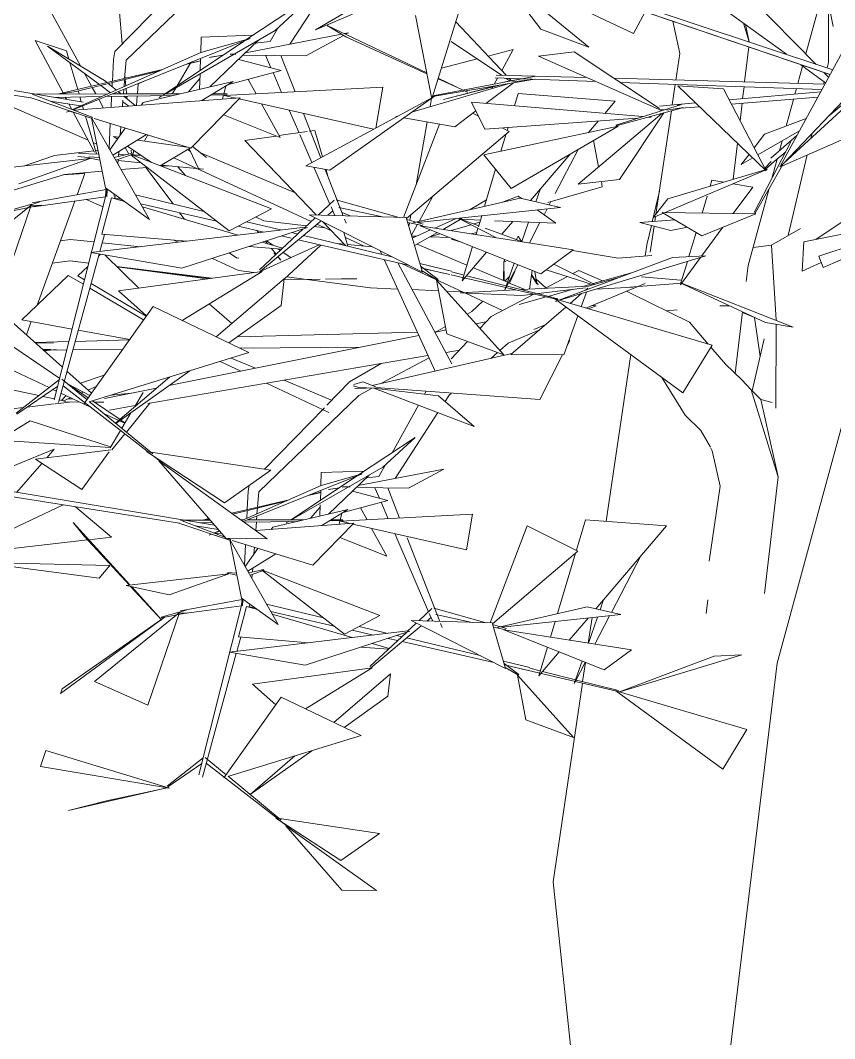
# Model space of a CAD drawing. Header units: millimetres. Extents: x 78096 to 288885, y -20632 to 149556.
# Drawn here: x 250266 to 250779, y 91617 to 92259 of the extents above; entities that cross this region are included whole.
import ezdxf

# ---------------------------------------------------------------- set-up
doc = ezdxf.new("R2010")
doc.units = ezdxf.units.MM
doc.layers.add('G-IMPT', color=8, linetype='Continuous', lineweight=9)
doc.layers.add('L-PLNT', color=71, linetype='Continuous', lineweight=9)

# ---------------------------------------------------------------- blocks, each defined once
blk = doc.blocks.new('ZZ-V - Tree Broadleaf 1 - 3dtree rotund SIMPLU-4826034-TOMH A-A')
at = {"layer": 'G-IMPT'}
for p, q in [((25079.98, 92224.74), (24860.69, 92299.33)), ((24860.72, 92299.27), (25079.98, 92224.73)), ((24867.77, 92298.92), (25081.67, 92227.84)), ((24755.51, 92252.92), (24816.47, 92288.75)), ((24883.16, 92291.69), (25079.96, 92224.7)), ((25027.5, 92275.58), (25070.93, 92231.41)), ((24848.21, 92271.93), (24828.85, 92209.43)), ((25078.88, 92198.36), (25165.77, 92270.92)), ((24755.51, 92252.92), (24778.8, 92262.76)), ((25010.51, 92267.95), (25052.44, 92237.56)), ((25049.01, 92167.67), (25101.65, 92264.66)), ((25141.61, 92264.16), (25050.22, 92168.31)), ((24828.85, 92209.43), (24818.57, 92261.94)), ((24843.92, 92258.07), (24875.75, 92224.28)), ((24762.73, 92255.71), (24774.52, 92248.52)), ((24762.73, 92255.71), (24825.62, 92225.91)), ((24774.52, 92248.52), (24825.74, 92225.32)), ((24841, 92245.61), (24872.76, 92224.36)), ((24896.17, 92236.39), (24918.68, 92239.04)), ((24918.68, 92239.04), (24972.39, 92203.41)), ((24896.17, 92236.39), (24973.67, 92201.99)), ((25061.51, 92230.98), (25077.2, 92219.61)), ((24869.32, 92224.46), (24926.64, 92222.87)), ((25076.31, 92225.94), (25079.1, 92223.11)), ((24816.76, 92201.34), (24876.96, 92218.99)), ((24829.3, 92210.89), (24893.84, 92221.85)), ((24829.45, 92211.37), (24893.34, 92223.57)), ((24832.78, 92222.13), (24851.61, 92213.6)), ((24832.89, 92222.47), (24848.6, 92215.02)), ((24836.1, 92209.03), (24870.04, 92217.81)), ((24862.92, 92206.58), (24880.33, 92219.62)), ((24867.5, 92217.02), (24870.85, 92217.95)), ((24932.32, 92220.35), (24868.71, 92222.6)), ((24874.17, 92219.97), (24885.15, 92222.02)), ((24875.77, 92222.35), (24878.26, 92220.69)), ((24877.63, 92222.29), (24879, 92220.83)), ((24879.67, 92220.15), (24894.49, 92221.84)), ((24890.98, 92223.11), (24893.52, 92223.58)), ((24943.78, 92222.39), (25076.7, 92218.69)), ((25074.86, 92215.29), (24947.69, 92219.8)), ((24984.03, 92217.64), (25012.8, 92215.67)), ((24984.03, 92217.64), (25039.65, 92164.04)), ((24764.37, 92164.38), (24830.58, 92211.09)), ((24830.58, 92211.09), (24829.12, 92210.3)), ((24867.5, 92217.02), (24836.1, 92209.03)), ((24849.93, 92214.39), (24851.61, 92213.6)), ((25012.8, 92215.67), (25039.65, 92164.04)), ((25074.13, 92213.95), (25016.37, 92208.8)), ((24828.72, 92210.09), (24749.3, 92167.25)), ((24853.85, 92207.35), (24862.16, 92190.3)), ((24853.85, 92207.35), (24961.92, 92198.25)), ((24944.82, 92192.82), (24986.22, 92205.97)), ((24995.17, 92206.9), (24972.35, 92204.87)), ((24983.64, 92205.17), (24986.37, 92206)), ((25072.24, 92210.47), (25017.78, 92206.09)), ((25091.79, 92206.48), (25048.31, 92166.55)), ((24806.18, 92198.24), (24807.45, 92198.61)), ((24843.28, 92191.88), (24856.55, 92201.81)), ((24921.14, 92155.72), (24973.82, 92200.26)), ((24945.07, 92192.32), (24986.09, 92203.65)), ((24975.16, 92200.63), (24947.2, 92158.47)), ((24975.99, 92202.73), (24972.41, 92202.44)), ((24977.05, 92202.34), (24987.48, 92203.96)), ((24997.7, 92204.47), (24985.77, 92203.51)), ((24843.28, 92191.88), (24811.15, 92197.39)), ((24861.7, 92174.04), (24946.4, 92192.31)), ((24862.16, 92190.3), (24958.56, 92197.19)), ((24878.87, 92152.81), (24946.4, 92192.31)), ((24964.13, 92197.58), (24967.24, 92197.81)), ((24965.47, 92197.95), (24967.24, 92197.81)), ((25038.71, 92187.07), (25064.94, 92197.01)), ((25038.71, 92187.07), (25032.11, 92178.54)), ((25034.45, 92174.05), (25060.68, 92189.16)), ((25042.69, 92172.03), (25059.11, 92186.28)), ((25099.84, 92189.14), (25049.98, 92167.28)), ((25032.2, 92137.75), (25055.34, 92182.25)), ((24861.7, 92174.04), (24878.87, 92152.81)), ((25028.91, 92174.39), (25023.98, 92168.02)), ((25044.77, 92169.88), (25052.09, 92175.99)), ((24764.37, 92164.38), (24749.3, 92167.25)), ((25023.98, 92168.02), (25031.2, 92172.18)), ((25032.68, 92137.28), (25050.09, 92167.69)), ((25038.79, 92165.7), (25042.83, 92169.87)), ((25039.2, 92165.13), (25044.77, 92169.94)), ((24976.02, 92137.75), (25040.56, 92165.13)), ((25039, 92164.67), (24977.68, 92146.41)), ((25040.56, 92165.13), (25039.28, 92164.75)), ((24921.14, 92155.72), (24947.2, 92158.47)), ((25070.98, 92120.72), (25125.12, 92156.82)), ((24968.51, 92134.56), (24977.68, 92146.41)), ((24968.51, 92134.56), (24974.91, 92137.28)), ((24974.05, 92137.78), (24999.22, 92123)), ((24974.05, 92137.78), (25033.09, 92136.9)), ((24999.22, 92123), (25033.09, 92136.9)), ((25072.94, 92110.26), (25150.3, 92135.46)), ((25150.42, 92135.36), (25075.62, 92103.06)), ((24982.16, 92133.02), (24960, 92131.38)), ((24979.5, 92126.39), (24960, 92131.38)), ((24979.5, 92126.39), (24989.99, 92128.42)), ((25135.19, 92133.64), (25063.4, 92119.19)), ((25062.36, 92100.73), (25063.4, 92119.19)), ((25072.94, 92110.26), (25075.62, 92103.06)), ((25062.36, 92100.73), (25074.46, 92106.19))]:
    blk.add_line(p, q, dxfattribs=at)
blk = doc.blocks.new('ZZ-V - Tree Broadleaf 2 - 3dtree rotund SIMPLU-4826084-TOMH A-A')
at = {"layer": 'G-IMPT'}
for p, q in [((24927.9, 92242.09), (24870.39, 92289.14)), ((24897.54, 92253.3), (24870.47, 92289.03)), ((24956.02, 92250.57), (24885.89, 92283.86)), ((25079.05, 92232.37), (25078.95, 92276)), ((25078.1, 92274.99), (25081.92, 92255.08)), ((24589.21, 92262.83), (24607.12, 92230.19)), ((24633.54, 92244.1), (24631.65, 92266.54)), ((24956.02, 92250.57), (24963.33, 92264.39)), ((24927.9, 92242.09), (24897.54, 92253.3)), ((24578.56, 92246.34), (24596.2, 92213.13)), ((24578.56, 92246.34), (24598.37, 92239.77)), ((24622.33, 92221.04), (24586.45, 92242.62)), ((24619.13, 92218.51), (24586.45, 92242.62)), ((24599.88, 92234.54), (24598.37, 92239.77)), ((24864.28, 92236.45), (24880.1, 92240.53)), ((24880.1, 92240.53), (24872.88, 92227.33)), ((24605.44, 92215.29), (24600.55, 92232.22)), ((24676.77, 92232.41), (24668.1, 92217.74)), ((24834.87, 92228.88), (24857.36, 92234.67)), ((25078.26, 92228.98), (25079.05, 92232.37)), ((24609.71, 92225.46), (24614.16, 92217.34)), ((24635.37, 92222.32), (24635.2, 92224.38)), ((24626.16, 92213.33), (24619.92, 92217.93)), ((24622.33, 92221.04), (24624.02, 92219.66)), ((24624.69, 92219.1), (24629.78, 92214.94)), ((24635.77, 92217.59), (24635.42, 92221.74)), ((24643.46, 92218.81), (24643.03, 92212.54)), ((24646.89, 92220.45), (24643.46, 92218.81)), ((24870.26, 92222.55), (24868.19, 92218.77)), ((25075.87, 92218.72), (25076.24, 92220.3)), ((24612.04, 92183.29), (24541.04, 92214.46)), ((24606.24, 92212.51), (24605.68, 92214.44)), ((24614.56, 92216.62), (24616.81, 92212.52)), ((24630.88, 92214.04), (24632.71, 92212.53)), ((24636.2, 92212.54), (24635.9, 92216.05)), ((24636.45, 92209.47), (24636.32, 92211.07)), ((24642.94, 92211.17), (24642.53, 92205.2)), ((24667.22, 92216.26), (24665.04, 92212.56)), ((24867.45, 92217.42), (24866.65, 92215.96)), ((24597.6, 92210.49), (24598.3, 92209.17)), ((24599.88, 92206.2), (24601.69, 92202.78)), ((24607.66, 92207.61), (24606.79, 92210.63)), ((24609.08, 92202.68), (24608.4, 92205.04)), ((24618.66, 92209.14), (24621.68, 92203.63)), ((24637.68, 92204.83), (24633.88, 92207.63)), ((24634.53, 92211.04), (24641.74, 92205.14)), ((24828.57, 92209.67), (24827.66, 92204.54)), ((24602.65, 92200.99), (24616.06, 92175.73)), ((24617.17, 92174.67), (24610.28, 92198.53)), ((24825.94, 92194.85), (24818.91, 92155.3)), ((24630.43, 92183.98), (24627.99, 92185.64)), ((24631.27, 92185.18), (24627.99, 92185.64)), ((24649.73, 92186.65), (24647.49, 92182.86)), ((24710.75, 92183.06), (24730.65, 92185.99)), ((24732.37, 92186.24), (24750.11, 92188.85)), ((24751.48, 92189.05), (24755.02, 92189.57)), ((24755.02, 92189.57), (24759.77, 92172.89)), ((25067.92, 92184.55), (25068.63, 92187.61)), ((24617.45, 92180.92), (24615.06, 92181.97)), ((24651.88, 92169.36), (24636.89, 92179.57)), ((24674.18, 92179.06), (24643.24, 92183.47)), ((24677.8, 92179.4), (24686.75, 92172.37)), ((24710.75, 92183.06), (24755.82, 92136.19)), ((24933.95, 92166.55), (24930.78, 92183.18)), ((24590.74, 92173.67), (24571.18, 92167.03)), ((24615.59, 92176.6), (24590.74, 92173.67)), ((24605.45, 92173.14), (24612.24, 92172.44)), ((24605.91, 92174.99), (24618.7, 92174.62)), ((24618.24, 92176.92), (24616.58, 92176.72)), ((24631.26, 92174.26), (24635.52, 92174.13)), ((24635.38, 92178.65), (24637.6, 92174.62)), ((24639.35, 92175.03), (24639.17, 92177.16)), ((24639.83, 92174.01), (24645.28, 92173.85)), ((24640.6, 92177.05), (24640.39, 92173.99)), ((24657.53, 92167.17), (24676.48, 92178.5)), ((24676.52, 92176.18), (24674.77, 92177.48)), ((24675.67, 92178.01), (24681.72, 92165.07)), ((24682.97, 92175.34), (24742.17, 92150.39)), ((25053.63, 92123.22), (25065.47, 92174.07)), ((24630.97, 92170.51), (24645.43, 92169.02)), ((24649.16, 92166.14), (24632.84, 92164.78)), ((24662.58, 92167.26), (24658.23, 92166.9)), ((24658.39, 92167.69), (24684.75, 92164.98)), ((24660.24, 92167.14), (24662.53, 92167.27)), ((24666.14, 92172.32), (24752.7, 92132.07)), ((24673.44, 92161.02), (24668.62, 92166.64)), ((24597.12, 92161.8), (24506.54, 92133.81)), ((24609.89, 92162.37), (24596.13, 92161.49)), ((24620.86, 92163.78), (24597.12, 92161.8)), ((24609.89, 92162.37), (24605.03, 92148.96)), ((24665.55, 92143.12), (24648.3, 92166.07)), ((24762.07, 92164.82), (24763.22, 92160.77)), ((24936.34, 92154), (24901.97, 92144.06)), ((24936.34, 92154), (24935.72, 92157.26)), ((25005.5, 92158.2), (25004.34, 92154.35)), ((25005.5, 92158.2), (25012.99, 92156.92)), ((25018.83, 92137.11), (25031.19, 92153.81)), ((25018.84, 92155.92), (25031.19, 92153.81)), ((24829.47, 92148.07), (24820.75, 92132.13)), ((24873.38, 92144.27), (24883.25, 92148.12)), ((24885.31, 92146.63), (24883.25, 92148.12)), ((25002.45, 92148.07), (24999.23, 92137.4)), ((24603.58, 92144.93), (24579.79, 92079.2)), ((24621.34, 92141.23), (24610.86, 92145.92)), ((24863.27, 92145.72), (24852.95, 92139.56)), ((24672.77, 92133.5), (24669.68, 92137.61)), ((24722.92, 92132.47), (24717.65, 92134.93)), ((24772.17, 92137.75), (24777.34, 92135.57)), ((24815.54, 92136.31), (24814.92, 92132.8)), ((24845.85, 92133.52), (24847.96, 92134.34)), ((24907.01, 92130.92), (24895.31, 92139.39)), ((24749.81, 92129.36), (24722.92, 92132.47)), ((24761.4, 92128.02), (24754.51, 92128.82)), ((24756.36, 92130.36), (24765.52, 92126.11)), ((24759.84, 92132.01), (24774.41, 92116.86)), ((24814.64, 92131.26), (24814.26, 92129.12)), ((24819.74, 92130.29), (24815.96, 92123.38)), ((24844.1, 92133.93), (24830.66, 92127.94)), ((24847.81, 92133.89), (24835.89, 92127.11)), ((24853.54, 92130.05), (24841, 92126.42)), ((24843.4, 92133.85), (24841.85, 92132.93)), ((24846.24, 92133.79), (24869.61, 92121.82)), ((24859.45, 92132.94), (24847.21, 92133.46)), ((24858.39, 92129.37), (24847.5, 92133.37)), ((24859.07, 92131.65), (24855.22, 92130.54)), ((24885.9, 92119.27), (24862.53, 92127.85)), ((24907.01, 92130.92), (24868.26, 92132.57)), ((24998.97, 92110.28), (25012.38, 92128.4)), ((25043.09, 92117.24), (25061.38, 92127.61)), ((24719.55, 92125.04), (24718.42, 92126.45)), ((24773.36, 92125.16), (24775.81, 92116.52)), ((24774.24, 92122.05), (24786.02, 92116.57)), ((24818.97, 92122.72), (24816.12, 92122.82)), ((24828.03, 92126.76), (24816.48, 92121.61)), ((24832.28, 92125.06), (24817.88, 92116.88)), ((24840.01, 92121.97), (24827.62, 92122.41)), ((24833.97, 92124.39), (24828.12, 92122.7)), ((24853.71, 92124.32), (24857.15, 92125.23)), ((24883.36, 92122.78), (24882.15, 92120.65)), ((24883.36, 92122.78), (24885.29, 92119.49)), ((24995.53, 92125.16), (24990.94, 92109.92)), ((24600.58, 92120.73), (24594.5, 92119.85)), ((24615.77, 92119.16), (24600.58, 92120.73)), ((24644.93, 92116.14), (24620.88, 92118.63)), ((24668.81, 92118.99), (24666.11, 92120.26)), ((24720.09, 92100.35), (24757.81, 92117.43)), ((24725.19, 92118.03), (24723.87, 92119.68)), ((24724.44, 92119.86), (24728.55, 92117.04)), ((24730.54, 92111.38), (24727.47, 92115.2)), ((24731.76, 92114.84), (24733.2, 92113.86)), ((24735.67, 92095.79), (24758.72, 92117.22)), ((24769.08, 92118.15), (24773.57, 92117.73)), ((24775.52, 92117.55), (24791.25, 92116.09)), ((24819.5, 92117.8), (24850.98, 92104.54)), ((24841.3, 92121.01), (24847.3, 92119.06)), ((25043.09, 92117.24), (25031.52, 92115.7)), ((25043.09, 92117.24), (25045.94, 92069.72)), ((24619.77, 92111.4), (24618.58, 92110.26)), ((24622.71, 92110.89), (24643.91, 92089.97)), ((24706.85, 92101.11), (24690.42, 92108.83)), ((24705.52, 92109.13), (24700.86, 92112.22)), ((24707.11, 92108.87), (24705.52, 92109.13)), ((24729.09, 92112.38), (24730.27, 92111.12)), ((24731.6, 92109.71), (24733.48, 92107.73)), ((24733.48, 92107.73), (24731.77, 92109.85)), ((24735.05, 92112.59), (24739.85, 92109.3)), ((24796.45, 92113.16), (24797.28, 92111.35)), ((24946.44, 92108.94), (24917.47, 92113.83)), ((24967.59, 92110.57), (24946.44, 92108.94)), ((24985.59, 92092.19), (24998.3, 92109.38)), ((24600.53, 92107.19), (24589.44, 92105.87)), ((24612.38, 92105.73), (24600.53, 92107.19)), ((24612.41, 92105.86), (24600.76, 92107.31)), ((24612.39, 92105.77), (24600.76, 92107.31)), ((24611.91, 92103.86), (24605.57, 92097.79)), ((24689.77, 92096.22), (24630.04, 92103.66)), ((24689.73, 92096.21), (24630.15, 92103.55)), ((24687.09, 92095.85), (24630.31, 92103.39)), ((24798.78, 92108.05), (24830.83, 92037.7)), ((24807.4, 92106.08), (24841.45, 92042.37)), ((24809.76, 92105.53), (24849.04, 92087.27)), ((24855.02, 92102.84), (24876.54, 92093.77)), ((24873.99, 92094.84), (24874.2, 92106.72)), ((24874.94, 92108.02), (24874.2, 92106.72)), ((24874.2, 92106.72), (24875.48, 92106.73)), ((24874.2, 92106.72), (24874.49, 92094.63)), ((24905.76, 92105.14), (24931.58, 92092.35)), ((24990.01, 92106.86), (24986.15, 92094.06)), ((24599.49, 92098.08), (24570.17, 92069.98)), ((24599.49, 92098.08), (24609.03, 92092.45)), ((24609.75, 92095.33), (24605.57, 92097.79)), ((24716.5, 92099.86), (24706.85, 92101.11)), ((24758.26, 92095.69), (24735.64, 92095.52)), ((24790.14, 92090.3), (24737.16, 92097.18)), ((24781.52, 92095.87), (24761.66, 92095.72)), ((24781.52, 92095.87), (24771.84, 92095.83)), ((24877.79, 92097.34), (24874.75, 92094.52)), ((24881.12, 92100.42), (24877.77, 92093.25)), ((24891.99, 92101.21), (24890.47, 92089.36)), ((24891.61, 92098.29), (24894.98, 92092.77)), ((24895.79, 92092.05), (24891.66, 92098.62)), ((24894.98, 92092.77), (24893.72, 92100.52)), ((24894.49, 92095.8), (24900.72, 92090.22)), ((24914.3, 92097.31), (24899.98, 92089.83)), ((24901.02, 92101.62), (24930.51, 92092.05)), ((24921.57, 92101.11), (24917.84, 92099.16)), ((24936.56, 92094.56), (24921.57, 92101.11)), ((24926.78, 92091), (24946.1, 92096.45)), ((24954.65, 92099.67), (24930.55, 92092.86)), ((24985.86, 92094.98), (24961.04, 92097.14)), ((24613.05, 92090.08), (24646.97, 92070.04)), ((24648.65, 92072.4), (24613.83, 92092.93)), ((24790.14, 92090.3), (24807.24, 92089.48)), ((24833.09, 92088.38), (24816.49, 92089.08)), ((24877.23, 92093.48), (24887.38, 92089.2)), ((24927.56, 92091.22), (24885.35, 92089.1)), ((24885.49, 92085.4), (24925.71, 92090.25)), ((24918.03, 92089.33), (24902.19, 92084.85)), ((24929.19, 92092.48), (24924.12, 92091.05)), ((24927.26, 92090.09), (24925.72, 92088.76)), ((24963.31, 92092.89), (24925.9, 92077.45)), ((24932.5, 92089.42), (24955.56, 92090.59)), ((24986.42, 92093.19), (24953.78, 92090.59)), ((25039.22, 92068.38), (24985.42, 92093.36)), ((24986.08, 92093.83), (24985.59, 92092.19)), ((25056.76, 92065.48), (24986.26, 92093.1)), ((24848.03, 92087.74), (24838.05, 92088.17)), ((24881.73, 92088.92), (24846.66, 92087.15)), ((24885.49, 92085.4), (24846.66, 92087.15)), ((24849.58, 92087.02), (24873.4, 92075.95)), ((24893.14, 92086.26), (24866.21, 92072.19)), ((24900.85, 92084.47), (24883.83, 92079.66)), ((24923.21, 92086.6), (24915.98, 92080.37)), ((24923.05, 92078.29), (24926.42, 92087.58)), ((24954.56, 92086.7), (24951.52, 92088.03)), ((24991.27, 92068.55), (24954.56, 92086.7)), ((25046.65, 91853.51), (25109.7, 92085.4)), ((24553.86, 92077.7), (24595.81, 92040.11)), ((24688.3, 92080.03), (24702.7, 92067.7)), ((24860.95, 92081.73), (24854.1, 92075.39)), ((24913.32, 92078.09), (24878.68, 92048.26)), ((24932.52, 92078.96), (24927.72, 92076.92)), ((24929.77, 92079.05), (24932.52, 92078.96)), ((24983.53, 92076.29), (24976.6, 92075.8)), ((25010.57, 92078.88), (25016.51, 92078.93)), ((24601.91, 92064.24), (24570.17, 92069.98)), ((24854.1, 92075.39), (24851.07, 92073.64)), ((24866.21, 92072.19), (24859.13, 92064.65)), ((24912.05, 92047.97), (24920.95, 92072.5)), ((25032.26, 92071.61), (25024.81, 92074.68)), ((25032.39, 92071.55), (25035.87, 92046.96)), ((24545.07, 92066.37), (24594.04, 92033.08)), ((24576.07, 92068.91), (24573.03, 92060.52)), ((24638.2, 92057.69), (24605.77, 92063.55)), ((24831.15, 92062.34), (24837.74, 92063.66)), ((24837.35, 92065.74), (24831.58, 92062.42)), ((24856.61, 92067.46), (24862.96, 92068.74)), ((24895.8, 92063.33), (24876.91, 92055.28)), ((24900.33, 92066.9), (24893.11, 92063.92)), ((25003.09, 92054.72), (24991.27, 92068.55)), ((25039.22, 92068.38), (25056.76, 92065.48)), ((25045.95, 92067.26), (25045.7, 92014.38)), ((24603.83, 92056.46), (24637.98, 92057.38)), ((24663, 92028.52), (24820.57, 92060.21)), ((24705.93, 92059.21), (24819.64, 92062.27)), ((24830.66, 92062.56), (24831.88, 92062.6)), ((24915.77, 92057.05), (24914.28, 92054.11)), ((25030.82, 92025.28), (25038.44, 92058.02)), ((24587.35, 92027.29), (24525.59, 92056.47)), ((24578.33, 92055.77), (24599.91, 92056.35)), ((24578.82, 92055.34), (24590.17, 92055.59)), ((24583.22, 92051.39), (24588.58, 92051.33)), ((24598.58, 92051.06), (24583.74, 92050.92)), ((24584.31, 92050.41), (24591.85, 92051.34)), ((24633.73, 92051.4), (24602.36, 92051.1)), ((24783.8, 92052.81), (24707.7, 92052.09)), ((24837.85, 92049.47), (24846.23, 92050.91)), ((24851.36, 92056.37), (24841, 92045.33)), ((24876.91, 92055.28), (24871.67, 92050.66)), ((25013.96, 92042.01), (25004.77, 92052.76)), ((24649.58, 92017.24), (24826.36, 92047.5)), ((24702.28, 92045.95), (24717.61, 92039.5)), ((24879.21, 92048.72), (24791.1, 92028.64)), ((24827.03, 92046.03), (24797.02, 92029.99)), ((24870.19, 92049.36), (24866.08, 92045.73)), ((24912.05, 92047.97), (24878.68, 92048.26)), ((24911.17, 92047.98), (24896.82, 92019.7)), ((24695.3, 92043.79), (24708.36, 92037.64)), ((24796.89, 92042.46), (24776.95, 92030.98)), ((25024.34, 92032.22), (25013.96, 92042.01)), ((24525.14, 92034.06), (24580.85, 92022.21)), ((24598.65, 92037.57), (24614.08, 92023.73)), ((24607.11, 92029.98), (24622.21, 92035.18)), ((24735.56, 92031.96), (24765.6, 92019.33)), ((24988.52, 92009.88), (24973.91, 92033.73)), ((25030.29, 92025.82), (25024.34, 92032.22)), ((24592.02, 92025.08), (24589.81, 92026.12)), ((24599.37, 92029.46), (24612.04, 92020.85)), ((24599.47, 92029.39), (24613.08, 92022.32)), ((24611.9, 92025.69), (24617.11, 92027.99)), ((24622.32, 92020.33), (24655.17, 92026.94)), ((24724.47, 92030.06), (24763.88, 92011.5)), ((24776.95, 92030.98), (24762.48, 92016.13)), ((24779.13, 92028.38), (24783.43, 92027.18)), ((24779.56, 92029.27), (24785.21, 92030.83)), ((24780.24, 92026.8), (24787.42, 92026.89)), ((24790.84, 92026.69), (24782.79, 92022.38)), ((24787.33, 92027.07), (24783.5, 92027.18)), ((24793.37, 92027.79), (24785.31, 92030.82)), ((24787.42, 92026.89), (24789.31, 92027.05)), ((24792.92, 92026.9), (24787.7, 92027.05)), ((24833.09, 92022.09), (24792.23, 92026.91)), ((24855.42, 92002.83), (24792.23, 92026.91)), ((24793.51, 92027.4), (24896.82, 92019.7)), ((24825.28, 92025.03), (24824.22, 92023.14)), ((25036.33, 92019.72), (25030.29, 92025.82)), ((25033.66, 92014.88), (25030.29, 92025.82)), ((25030.29, 92025.82), (25041.85, 91988.5)), ((24583.34, 92021.69), (24590.76, 92020.11)), ((24593.69, 92019.48), (24597.84, 92018.6)), ((24613.53, 92014.92), (24594.85, 92023.74)), ((24598.09, 92022.21), (24595.16, 92019.17)), ((24596.48, 92018.89), (24598.59, 92019.82)), ((24598.58, 92019.91), (24602.22, 92020.26)), ((24598.86, 92019.94), (24600.95, 92020.86)), ((24607.66, 92023.82), (24609.03, 92024.42)), ((24614.84, 92018.95), (24632.14, 92007.19)), ((24626.45, 92022.53), (24639.17, 92023.73)), ((24641.39, 92015.33), (24646.68, 92024.15)), ((24782.79, 92022.38), (24719.6, 91961.47)), ((24833.09, 92022.09), (24855.42, 92002.83)), ((24839.78, 92022.52), (24837.2, 92018.55)), ((24841, 92023.6), (24839.78, 92022.52)), ((25036.33, 92019.72), (25043.5, 92017.83)), ((25036.33, 92019.72), (25047.19, 91971.06)), ((24556.54, 92013.04), (24571.29, 92014.75)), ((24573.6, 92015.02), (24590.56, 92016.99)), ((24591.27, 92017.07), (24600.16, 92018.11)), ((24598.52, 92018.25), (24606.66, 92018.16)), ((24616.15, 92018.06), (24621.83, 92018)), ((24625.38, 92013.09), (24641.73, 92015.89)), ((24636.1, 91999.23), (24650.81, 92017.52)), ((24760.99, 92014.6), (24723.14, 91975.76)), ((24820.36, 92016.19), (24803.68, 91986.22)), ((24555.5, 91994.04), (24575.53, 92006.31)), ((24575.53, 92006.31), (24626.08, 91989.82)), ((24631.34, 92006.5), (24621.78, 92011.02)), ((24635.04, 92004.75), (24631.86, 92006.25)), ((24632.66, 92006.83), (24635.24, 92005.08)), ((24633.18, 92001.64), (24639.02, 92011.37)), ((24832.64, 92011.51), (24805.68, 91969.96)), ((24998.5, 92000.26), (24988.52, 92009.88)), ((24625.83, 91989.39), (24632.35, 92000.27)), ((25004.48, 91989.62), (24998.5, 92000.26)), ((24555.5, 91994.04), (24625.83, 91989.42)), ((24627, 91987.93), (24635.17, 91998.08)), ((24782.63, 91972.22), (24818.18, 91995.87)), ((24797.92, 91977.11), (24818.18, 91995.87)), ((24552.75, 91972.95), (24590.57, 91988.39)), ((24626.27, 91988.12), (24578.89, 91982.08)), ((24585.86, 91982.96), (24590.57, 91988.39)), ((24608.12, 91963.07), (24625.33, 91986.82)), ((25005.73, 91987.41), (25004.76, 91989.13)), ((25010.71, 91965.09), (25005.73, 91987.41)), ((25047.19, 91971.06), (25041.85, 91988.5)), ((24691.69, 91940.4), (24437.37, 91982.86)), ((24608.12, 91963.07), (24578.89, 91982.08)), ((24669.54, 91941.69), (24432.58, 91979.43)), ((24566.97, 91961.22), (24582.85, 91979.5)), ((24797.92, 91977.11), (24740.34, 91943.79)), ((24759.07, 91973.69), (24758.82, 91965.43)), ((24759.07, 91973.69), (24786.29, 91974.66)), ((24836.46, 91975.91), (24782.33, 91965.46)), ((24799.34, 91978.43), (24795.36, 91971.27)), ((24814.15, 91963.88), (24836.46, 91975.91)), ((25047.19, 91971.06), (25045.6, 91976.23)), ((24784.9, 91972.87), (24709.85, 91942.81)), ((24740.23, 91944.01), (24781.63, 91971.56)), ((24784.9, 91972.87), (24758.93, 91965.49)), ((24763.6, 91947.46), (24789.24, 91972.09)), ((24795.36, 91971.27), (24787.49, 91970.41)), ((25047.19, 91971.06), (25038.59, 91897.41)), ((24709.05, 91943.38), (24758.93, 91965.49)), ((24712.96, 91961.92), (24712.39, 91950.35)), ((24713.61, 91965.55), (24712.96, 91961.92)), ((24719.6, 91961.47), (24718.85, 91951.87)), ((24750.83, 91959.22), (24758.69, 91961.15)), ((24751.77, 91959.6), (24758.69, 91961.22)), ((24758.72, 91962.38), (24758.54, 91956.19)), ((24763.52, 91963), (24770.4, 91964.09)), ((24770.42, 91964.09), (24763.91, 91963.08)), ((24774.54, 91964.74), (24772.26, 91964.38)), ((24772.32, 91964.39), (24774.54, 91964.74)), ((24772.8, 91964.74), (24777.36, 91964.72)), ((24801.07, 91956.12), (24778.68, 91961.95)), ((24814.15, 91963.88), (24782.12, 91964.23)), ((24795.74, 91957.51), (24792.88, 91964.11)), ((24808.45, 91944.94), (24801.02, 91964.02)), ((25010.71, 91965.09), (25003.67, 91917.82)), ((24702.56, 91948.04), (24738.75, 91956.54)), ((24703.26, 91947.54), (24737.31, 91955.9)), ((24801.07, 91956.12), (24772.94, 91948.53)), ((24801.34, 91944.56), (24796.84, 91954.98)), ((24529.45, 91921.92), (24596.2, 91953.37)), ((24626.68, 91932.9), (24603.93, 91952.14)), ((24712.36, 91949.78), (24712.12, 91944.74)), ((24718.81, 91951.36), (24718.51, 91947.57)), ((24775.87, 91950.32), (24728.57, 91939.3)), ((24758.41, 91951.94), (24752.32, 91944.83)), ((24758.45, 91953.25), (24758.23, 91946.21)), ((24775.87, 91950.32), (24759.44, 91940.25)), ((24771.98, 91947.93), (24770.96, 91943.82)), ((24787.91, 91943.85), (24783.74, 91951.44)), ((24609.6, 91933.41), (24602.45, 91942.28)), ((24638.38, 91902.77), (24602.45, 91942.28)), ((24701.81, 91930.9), (24669.18, 91941.83)), ((24698.19, 91932.88), (24670.31, 91943.73)), ((24688.78, 91943.76), (24671.65, 91943.74)), ((24690.2, 91942.11), (24682.13, 91941.99)), ((24684.28, 91943.75), (24688.02, 91944.63)), ((24685.48, 91943.75), (24688.36, 91944.25)), ((24709.94, 91943.77), (24708.51, 91943.77)), ((24744.1, 91942.92), (24710.4, 91942.42)), ((24739.9, 91943.79), (24712.25, 91943.77)), ((24718.11, 91942.53), (24717.69, 91937.18)), ((24779.63, 91941.77), (24717.79, 91937.11)), ((24718.4, 91946.24), (24718.21, 91943.78)), ((24737.01, 91941.87), (24738.46, 91942.83)), ((24738.5, 91942.73), (24737.01, 91941.87)), ((24747.88, 91943.8), (24739.94, 91943.79)), ((24779.63, 91941.77), (24753.67, 91915.33)), ((24772.83, 91943.35), (24764.29, 91943.22)), ((24772.73, 91943.82), (24765.25, 91943.81)), ((24770.84, 91943.32), (24770.29, 91941.07)), ((24854.54, 91947.39), (24771.16, 91942.95)), ((24777.2, 91941.59), (24771.16, 91942.95)), ((24854.54, 91947.39), (24850.67, 91924.95)), ((24925.72, 91943.97), (24919.95, 91924.63)), ((24925.72, 91943.97), (24976.75, 91940.04)), ((24693.93, 91937.81), (24679.72, 91940.07)), ((24689.21, 91934.96), (24694.52, 91933.34)), ((24691.36, 91935.54), (24694.63, 91936.99)), ((24694.81, 91936.79), (24691.52, 91935.47)), ((24695.95, 91935.47), (24692.25, 91935.19)), ((24727.55, 91937.85), (24728.57, 91939.3)), ((24850.67, 91924.95), (24779.04, 91941.17)), ((24800.51, 91920.87), (24790.84, 91938.5)), ((24826.73, 91885.9), (24805.39, 91935.2)), ((24888.87, 91939.98), (24865.49, 91878.83)), ((24888.87, 91939.98), (24921, 91924.11)), ((24976.75, 91940.04), (24932.27, 91887.75)), ((24611.64, 91931.2), (24529.45, 91921.92)), ((24609.6, 91933.41), (24638.03, 91902.73)), ((24626.68, 91932.9), (24612.44, 91931.29)), ((24688.34, 91934.2), (24689.71, 91934.81)), ((24689.8, 91934.78), (24688.34, 91934.2)), ((24702.08, 91931.36), (24699.95, 91932.19)), ((24708.78, 91894.39), (24701.44, 91931.3)), ((24731.95, 91877.81), (24701.62, 91930.98)), ((24702.89, 91930.8), (24753.67, 91915.33)), ((24800.51, 91920.87), (24770.75, 91932.73)), ((24833.8, 91879.75), (24813.25, 91932.59)), ((24711.31, 91928.23), (24710.67, 91915.11)), ((24711.09, 91914.38), (24719.13, 91925.85)), ((24730.37, 91922.43), (24712.68, 91911.58)), ((24716.86, 91926.54), (24716.51, 91922.11)), ((24867, 91878.34), (24921, 91924.11)), ((24919.38, 91922.74), (24908.03, 91884.71)), ((24625.72, 91914.98), (24544.11, 91916.97)), ((24618.89, 91907.02), (24544.11, 91916.97)), ((24960.65, 91921.12), (24942.05, 91885.5)), ((24625.72, 91914.98), (24618.89, 91907.02)), ((24700.75, 91909.84), (24636.05, 91902.51)), ((24663.14, 91896.45), (24700.75, 91909.84)), ((24699.77, 91910.23), (24705.86, 91909.05)), ((24700.01, 91910.65), (24705.61, 91910.3)), ((24722.82, 91912.61), (24713.36, 91910.4)), ((24723.06, 91912.18), (24714.21, 91908.91)), ((24715.51, 91909.38), (24715.32, 91906.96)), ((24715.83, 91913.51), (24715.63, 91910.93)), ((24795.95, 91883.42), (24721.42, 91912.23)), ((24721.42, 91912.23), (24773.74, 91871.82)), ((24663.14, 91896.45), (24636.05, 91902.51)), ((24638.8, 91901.89), (24658.57, 91880.56)), ((24658.57, 91880.56), (24639.27, 91901.79)), ((24670.16, 91886.49), (24709.09, 91893.57)), ((24709.66, 91893.13), (24681.84, 91782.97)), ((24708.78, 91894.39), (24731.95, 91877.81)), ((24709.13, 91894.14), (24708.83, 91890.1)), ((24709.63, 91893.78), (24709.43, 91889.71)), ((24709.66, 91893.13), (24709.43, 91889.71)), ((24713.95, 91890.69), (24713.43, 91888.8)), ((24760.56, 91882), (24724.61, 91890.67)), ((24934.95, 91887.13), (24937.19, 91893.54)), ((24669.69, 91885.31), (24616.05, 91841.89)), ((24649.65, 91826.87), (24669.69, 91885.31)), ((24658.14, 91882.46), (24669.98, 91885.84)), ((24658.25, 91882.02), (24674.49, 91885.26)), ((24669.21, 91885.32), (24674.3, 91887.04)), ((24669.45, 91884.89), (24675.31, 91885.23)), ((24670.88, 91884.5), (24708.77, 91889.62)), ((24706.8, 91870.01), (24711.9, 91889.25)), ((24718.81, 91887.21), (24711.9, 91889.25)), ((24717.26, 91888.32), (24714.08, 91889.05)), ((24767.18, 91876.89), (24727.26, 91886.03)), ((24778.53, 91869.59), (24728.16, 91884.45)), ((24820.56, 91880.13), (24828.89, 91887.91)), ((24829.34, 91879.88), (24827.2, 91884.82)), ((24863.14, 91878.9), (24830.03, 91888.17)), ((24854.31, 91879.15), (24831.39, 91884.17)), ((24926.71, 91889.02), (24870.26, 91876)), ((24948, 91884.14), (24873.02, 91876.13)), ((24926.71, 91889.02), (24948, 91884.14)), ((24594.62, 91834.23), (24659.91, 91882.27)), ((24595.51, 91837.26), (24659.91, 91882.27)), ((24795.95, 91883.42), (24773.74, 91871.82)), ((24790.31, 91850.57), (24822.08, 91877.07)), ((24813.32, 91873.37), (24818.97, 91878.65)), ((24866.87, 91878.79), (24815.77, 91880.27)), ((24875.36, 91850.06), (24815.77, 91880.27)), ((24825.57, 91879.98), (24828.3, 91882.27)), ((24835.29, 91875.9), (24834.26, 91878.55)), ((24866.87, 91878.79), (24875.36, 91850.06)), ((24872.03, 91876.41), (24867.17, 91877.77)), ((24906.54, 91879.71), (24903.6, 91869.87)), ((24927.32, 91881.93), (24915.48, 91868.01)), ((24927.57, 91866.11), (24933.35, 91882.57)), ((24940.95, 91883.38), (24931.6, 91865.48)), ((24813.76, 91873.79), (24701.14, 91860.36)), ((24748.91, 91852.14), (24814.94, 91873.55)), ((24792.04, 91871.2), (24778.49, 91874.3)), ((24800.96, 91872.26), (24782.92, 91876.61)), ((24789.67, 91851.29), (24812.75, 91872.84)), ((24809.84, 91870.12), (24806.7, 91870.88)), ((24875.46, 91874.53), (24867.62, 91876.24)), ((24875.84, 91875.34), (24872.71, 91876.22)), ((24954.66, 91861.86), (24874.23, 91874.48)), ((24874.23, 91874.48), (24937.57, 91849.18)), ((24708.25, 91869.89), (24705.79, 91860.91)), ((24706.8, 91870.01), (24751.31, 91866.34)), ((24801.88, 91862.69), (24791.19, 91865.85)), ((24807.26, 91867.71), (24801.2, 91869.1)), ((24867.96, 91853.81), (24810.08, 91867.06)), ((24859.33, 91858.18), (24812.87, 91869.39)), ((24705.43, 91859.62), (24684.04, 91781.6)), ((24748.91, 91852.14), (24701.14, 91860.36)), ((24784.31, 91863.62), (24801.37, 91862.21)), ((24901.7, 91863.5), (24896.32, 91845.49)), ((24909.13, 91860.54), (24896.32, 91845.49)), ((24954.66, 91861.86), (24937.57, 91849.18)), ((25006.83, 91857.89), (24947.12, 91835.37)), ((25024.38, 91858.67), (24947.35, 91835.3)), ((25024.38, 91858.67), (25006.83, 91857.89)), ((24890.61, 91850.64), (24874.01, 91854.65)), ((24883.63, 91846.28), (24874.4, 91853.31)), ((24889.64, 91848.86), (24874.69, 91852.34)), ((24889.78, 91848.81), (24876.23, 91851.92)), ((24918.67, 91840.72), (24923.59, 91854.76)), ((24925.59, 91853.96), (24919.43, 91842.17)), ((25007.14, 91527.71), (25046.65, 91853.51)), ((24715.68, 91840.21), (24791.08, 91850.47)), ((24749.12, 91824.68), (24791.08, 91850.47)), ((24767.03, 91816.05), (24802.73, 91846.67)), ((24801.06, 91832.54), (24802.73, 91846.67)), ((24883.37, 91845.85), (24875.43, 91850.59)), ((24918.12, 91806.57), (24882.84, 91845.92)), ((24882.84, 91845.92), (24888.14, 91817.73)), ((24946.32, 91835.67), (24889.78, 91848.83)), ((24897.24, 91848.54), (24890.62, 91850.22)), ((24919.45, 91842.94), (24898.63, 91848.19)), ((24649.65, 91826.87), (24616.05, 91841.89)), ((24715.68, 91840.21), (24730.34, 91827.21)), ((24919.37, 91842.06), (24918.67, 91840.72)), ((24946.51, 91836.1), (24920.08, 91842.78)), ((24595.51, 91837.26), (24594.62, 91834.23)), ((24733.79, 91832.07), (24697.59, 91781.09)), ((24733.79, 91832.07), (24784.12, 91807.81)), ((24801.06, 91832.54), (24773.57, 91812.89)), ((25012.33, 91786.67), (24944.92, 91836.01)), ((24944.92, 91836.01), (25027.6, 91811.67)), ((24918.12, 91806.57), (24888.14, 91817.73)), ((24784.12, 91807.81), (24700.79, 91782.08)), ((25012.33, 91786.67), (25027.6, 91811.67)), ((24581.93, 91788.19), (24585.29, 91798.37)), ((24663.25, 91774.53), (24585.29, 91798.37)), ((24661.83, 91775.91), (24684.53, 91793.64)), ((24699.01, 91783.09), (24685.84, 91793.92)), ((24714.11, 91770.66), (24742.4, 91794.93)), ((24753.03, 91798.21), (24714.29, 91770.51)), ((24581.93, 91788.19), (24663.25, 91774.53)), ((24662.2, 91775.45), (24683.65, 91790.13)), ((24732.23, 91754.74), (24686.44, 91790.37)), ((24733.73, 91754.51), (24700.25, 91782.07)), ((24661.67, 91774.8), (24599.51, 91760.55)), ((24623.58, 91766.64), (24662.86, 91775.07)), ((24623.58, 91766.64), (24599.51, 91760.55)), ((24730.38, 91755.76), (24771.38, 91728.88)), ((24795.74, 91745.95), (24732.63, 91755.42)), ((24737.45, 91750.68), (24733.84, 91753.49)), ((24771.96, 91710.17), (24736.73, 91750.91)), ((24793.79, 91709.97), (24736.73, 91750.91)), ((24795.74, 91745.95), (24771.38, 91728.88)), ((24771.96, 91710.17), (24793.79, 91709.97))]:
    blk.add_line(p, q, dxfattribs=at)
blk = doc.blocks.new('ZZ-V - Tree Broadleaf 2 - 3dtree rotund SIMPLU-4826109-TOMH A-A')
at = {"layer": 'G-IMPT'}
for p, q in [((24711.76, 92306.86), (24635.94, 92233.76)), ((24685.6, 92297.52), (24628.87, 92239.3)), ((24711.57, 92246.66), (24751.09, 92272.96)), ((24729.92, 92252.54), (24751.66, 92272.67)), ((24759.07, 92274.53), (24739.23, 92243.96)), ((25064.7, 92237.75), (25074.64, 92274.3)), ((24608.76, 92207.42), (24297.26, 92259.43)), ((24985.27, 92238.11), (24980.72, 92258.48)), ((25029.02, 92245.34), (25025.41, 92257.15)), ((25026.58, 92256.3), (25029.03, 92245.34)), ((24575.87, 92210.03), (24291.51, 92255.31)), ((24729.92, 92252.54), (24660.82, 92212.55)), ((24771.72, 92250.23), (24711.21, 92238.55)), ((24731.62, 92254.11), (24726.85, 92245.53)), ((24776.17, 92251.09), (24773.55, 92250.58)), ((24774.44, 92250.16), (24776.17, 92251.09)), ((25029.02, 92245.34), (25027.45, 92250.44)), ((24714.3, 92247.44), (24602.24, 92202.57)), ((24659.49, 92212.01), (24710.38, 92245.87)), ((24683.29, 92248.43), (24682.99, 92238.52)), ((24714.3, 92247.44), (24683.13, 92238.58)), ((24683.29, 92248.43), (24715.97, 92249.59)), ((24688.73, 92216.95), (24719.5, 92246.51)), ((24726.85, 92245.53), (24717.4, 92244.49)), ((24749.39, 92236.66), (24773.06, 92249.41)), ((24602.04, 92202.65), (24683.13, 92238.58)), ((24628.87, 92239.3), (24627.96, 92234.31)), ((24688.63, 92235.61), (24696.9, 92236.9)), ((24696.91, 92236.91), (24689.1, 92235.7)), ((24701.65, 92237.68), (24705.24, 92237.67)), ((24749.39, 92236.66), (24709.69, 92237.09)), ((24727.3, 92229.01), (24723.88, 92236.93)), ((24742.55, 92213.93), (24733.64, 92236.83)), ((24985.27, 92238.11), (24982.77, 92221.31)), ((25028.68, 92242.16), (25026.1, 92220.1)), ((24627.96, 92234.31), (24627.29, 92220.42)), ((24635.94, 92233.76), (24635.03, 92222.24)), ((24673.41, 92231.07), (24682.84, 92233.38)), ((24674.54, 92231.52), (24682.84, 92233.47)), ((24682.88, 92234.86), (24682.66, 92227.43)), ((24733.7, 92227.35), (24706.83, 92234.34)), ((24593.55, 92212.5), (24658.91, 92227.85)), ((24604.41, 92214.12), (24657.18, 92227.08)), ((24682.59, 92225.15), (24682.29, 92215.45)), ((24733.7, 92227.35), (24699.94, 92218.23)), ((24734.03, 92213.47), (24728.62, 92225.97)), ((25059.65, 92219.17), (25062.64, 92230.16)), ((24627.25, 92219.73), (24627.12, 92217.11)), ((24634.98, 92221.63), (24634.63, 92217.09)), ((24703.45, 92220.38), (24646.7, 92207.16)), ((24682.5, 92222.33), (24675.2, 92213.8)), ((24703.45, 92220.38), (24683.74, 92208.3)), ((24698.79, 92217.52), (24697.57, 92212.58)), ((24717.9, 92212.61), (24712.9, 92221.73)), ((24982.36, 92218.57), (24980.43, 92205.59)), ((24614.91, 92197.64), (24576.79, 92212.48)), ((24624.34, 92212.53), (24578.4, 92212.49)), ((24595, 92212.5), (24604.41, 92214.12)), ((24665.33, 92211.5), (24622.97, 92210.87)), ((24660.3, 92212.55), (24627.11, 92212.53)), ((24634.5, 92215.49), (24634.27, 92212.53)), ((24656.83, 92210.25), (24658.57, 92211.4)), ((24658.61, 92211.28), (24656.83, 92210.25)), ((24669.87, 92212.56), (24660.34, 92212.55)), ((24699.81, 92212.02), (24689.56, 92211.86)), ((24699.69, 92212.58), (24690.72, 92212.58)), ((24697.42, 92211.99), (24696.76, 92209.28)), ((24797.86, 92216.87), (24697.81, 92211.54)), ((24705.05, 92209.9), (24697.81, 92211.54)), ((24797.86, 92216.87), (24793.41, 92191.04)), ((24883.28, 92212.77), (24880.98, 92205.06)), ((24883.28, 92212.77), (24944.51, 92208.05)), ((25025.75, 92217.03), (25024.87, 92209.56)), ((25057.84, 92212.5), (25058.75, 92215.86)), ((24614.58, 92197.09), (24575.43, 92210.2)), ((24607.38, 92205.01), (24588.08, 92208.08)), ((24620.52, 92210.83), (24590.97, 92210.39)), ((24707.98, 92210.12), (24603.11, 92202.23)), ((24626.82, 92210.93), (24626.48, 92203.99)), ((24633.96, 92208.56), (24633.64, 92204.53)), ((24645.48, 92205.42), (24646.7, 92207.16)), ((24707.98, 92210.12), (24676.82, 92178.4)), ((24791.92, 92190.23), (24707.27, 92209.4)), ((24733.03, 92185.04), (24721.42, 92206.2)), ((24944.51, 92208.05), (24937.9, 92200.27)), ((25024.53, 92206.63), (25023.24, 92195.59)), ((25052.33, 92192.23), (25056.88, 92208.97)), ((24598.42, 92201.04), (24600.07, 92201.77)), ((24600.17, 92201.74), (24598.42, 92201.04)), ((24599.46, 92201.96), (24605.84, 92200.02)), ((24733.03, 92185.04), (24697.32, 92199.27)), ((24745.01, 92188.1), (24738.89, 92202.24)), ((24758.73, 92172.33), (24747.88, 92200.21)), ((24854.55, 92200.32), (24858.14, 92198.55)), ((24979.88, 92201.93), (24970.16, 92136.7)), ((24622.95, 92153.27), (24614.14, 92197.56)), ((24650.75, 92133.37), (24614.36, 92197.18)), ((24615.88, 92196.96), (24676.82, 92178.4)), ((24625.99, 92193.88), (24625.22, 92178.14)), ((24632.64, 92191.85), (24632.23, 92186.53)), ((24833.54, 92193.55), (24811, 92134.6)), ((24933.77, 92195.42), (24927.7, 92188.28)), ((24625.72, 92177.26), (24635.37, 92191.02)), ((24648.86, 92186.91), (24627.64, 92173.9)), ((24753.14, 92169.31), (24745.48, 92187.02)), ((24812.82, 92134.01), (24877.61, 92188.93)), ((24875.68, 92187.29), (24872.41, 92176.35)), ((24873.66, 92190.88), (24877.61, 92188.93)), ((24876.89, 92191.35), (24876.35, 92189.55)), ((25021.59, 92181.45), (25018.93, 92158.69)), ((25048.11, 92176.73), (25049.79, 92182.89)), ((24612.43, 92172.78), (24619.15, 92172.36)), ((24639.8, 92175.13), (24628.44, 92172.48)), ((24640.09, 92174.61), (24629.47, 92170.69)), ((24631.42, 92176.22), (24631.17, 92173.12)), ((24727.56, 92140.11), (24639.17, 92174.26)), ((24639.17, 92173.86), (24700.91, 92126.19)), ((24916, 92174.53), (24891.14, 92145.29)), ((24921.12, 92177.52), (24906.58, 92149.69)), ((24613.32, 92171.8), (24535.68, 92163.01)), ((24568.18, 92155.74), (24613.32, 92171.8)), ((24612.14, 92172.28), (24619.45, 92170.86)), ((24631.03, 92171.26), (24630.8, 92168.36)), ((24764.49, 92143.08), (24754.46, 92166.27)), ((25043.34, 92159.17), (25046.69, 92171.48)), ((24772.97, 92135.7), (24761.61, 92164.91)), ((24869.02, 92164.99), (24862.05, 92141.66)), ((24622.95, 92153.27), (24650.75, 92133.37)), ((24576.61, 92143.79), (24623.32, 92152.28)), ((24577.48, 92141.41), (24622.94, 92147.55)), ((24624, 92151.76), (24590.63, 92019.57)), ((24620.57, 92124.02), (24626.69, 92147.1)), ((24623.37, 92152.96), (24623.01, 92148.12)), ((24623.97, 92152.54), (24623.73, 92147.65)), ((24624, 92151.76), (24623.73, 92147.65)), ((24634.99, 92144.65), (24626.69, 92147.1)), ((24628.31, 92149.43), (24628.35, 92148.12)), ((24628.95, 92148.07), (24628.54, 92146.56)), ((24633.13, 92145.98), (24629.31, 92146.86)), ((24685.08, 92138.41), (24641.95, 92148.81)), ((24884.46, 92146.83), (24816.73, 92131.2)), ((24884.46, 92146.83), (24910.02, 92140.96)), ((24894.35, 92144.56), (24897.05, 92152.24)), ((24967.85, 92131.96), (24972.31, 92151.14)), ((25028.4, 92104.21), (25041.64, 92152.94)), ((24576.04, 92142.37), (24511.67, 92090.27)), ((24551.99, 92072.25), (24576.04, 92142.37)), ((24562.19, 92138.95), (24576.39, 92143)), ((24562.31, 92138.43), (24581.81, 92142.31)), ((24575.46, 92142.38), (24581.58, 92144.44)), ((24575.76, 92141.86), (24582.78, 92142.28)), ((24693.03, 92132.27), (24645.13, 92143.24)), ((24706.65, 92123.5), (24646.21, 92141.34)), ((24757.08, 92136.16), (24767.09, 92145.5)), ((24767.62, 92135.85), (24765.24, 92141.34)), ((24808.19, 92134.68), (24768.45, 92145.8)), ((24797.59, 92134.99), (24770.08, 92141)), ((24910.02, 92140.96), (24820.04, 92131.36)), ((24903.94, 92144.63), (24902.88, 92142.6)), ((24727.56, 92140.11), (24700.91, 92126.19)), ((24748.39, 92128.04), (24755.18, 92134.38)), ((24812.66, 92134.55), (24751.34, 92136.32)), ((24822.85, 92100.07), (24751.34, 92136.32)), ((24763.1, 92135.98), (24766.38, 92138.72)), ((24812.66, 92134.55), (24822.85, 92100.07)), ((24860.26, 92135.65), (24858.2, 92128.73)), ((24901.55, 92140.06), (24899.59, 92136.3)), ((24969.93, 92135.17), (24969.47, 92132.08)), ((24748.93, 92128.55), (24613.78, 92112.43)), ((24671.11, 92102.57), (24750.34, 92128.26)), ((24722.86, 92125.44), (24706.6, 92129.16)), ((24733.57, 92126.71), (24711.91, 92131.93)), ((24720.78, 92100.68), (24758.91, 92132.49)), ((24774.76, 92131.08), (24773.78, 92133.6)), ((24818.85, 92131.69), (24813.02, 92133.33)), ((24822.97, 92129.44), (24813.56, 92131.49)), ((24823.43, 92130.41), (24819.67, 92131.46)), ((24918.01, 92114.23), (24821.49, 92129.37)), ((24821.49, 92129.37), (24897.5, 92099.01)), ((24857.92, 92127.81), (24856.74, 92123.84)), ((24879.89, 92132.07), (24873.02, 92124)), ((24885.53, 92119.4), (24889.83, 92131.65)), ((24897, 92131.35), (24890.33, 92118.57)), ((24964.42, 92117.25), (24967.28, 92129.52)), ((24969.03, 92129.07), (24966.59, 92112.7)), ((24622.32, 92123.87), (24619.36, 92113.09)), ((24620.57, 92124.02), (24673.99, 92119.61)), ((24720.02, 92101.55), (24747.72, 92127.41)), ((24740.09, 92121.49), (24733.86, 92122.92)), ((24744.22, 92124.14), (24740.45, 92125.05)), ((24803.62, 92109.82), (24747.85, 92123.27)), ((24713.58, 92116.34), (24734.05, 92114.65)), ((24734.67, 92115.23), (24721.84, 92119.02)), ((24813.97, 92104.57), (24744.51, 92120.48)), ((24854.46, 92116.2), (24848, 92094.59)), ((24963.39, 92110.25), (24964.42, 92117.25)), ((24618.93, 92111.54), (24593.26, 92017.92)), ((24671.11, 92102.57), (24613.78, 92112.43)), ((24863.37, 92112.65), (24848, 92094.59)), ((24918.01, 92114.23), (24897.5, 92099.01)), ((24980.61, 92109.46), (24908.96, 92082.44)), ((25001.67, 92110.4), (24909.23, 92082.36)), ((25001.67, 92110.4), (24980.61, 92109.46)), ((24841.15, 92100.77), (24821.22, 92105.57)), ((24832.78, 92095.54), (24821.7, 92103.97)), ((24835.98, 92099.56), (24822.04, 92102.8)), ((24840.15, 92098.58), (24823.89, 92102.3)), ((24874.82, 92088.86), (24880.73, 92105.71)), ((24883.12, 92104.76), (24875.73, 92090.61)), ((25027.18, 92094.21), (25028.4, 92104.21)), ((24631.23, 92088.25), (24721.71, 92100.57)), ((24671.36, 92069.62), (24721.71, 92100.57)), ((24692.85, 92059.25), (24735.7, 92096)), ((24733.68, 92079.05), (24735.7, 92096)), ((24832.46, 92095.02), (24822.2, 92101.14)), ((24908, 92082.8), (24841, 92098.39)), ((24849.1, 92098.25), (24841.15, 92100.26)), ((24875.75, 92091.52), (24850.77, 92097.83)), ((24874.16, 92047.88), (24831.83, 92095.11)), ((24831.83, 92095.11), (24838.19, 92061.28)), ((24875.66, 92090.47), (24874.82, 92088.86)), ((24894.17, 92086.87), (24876.51, 92091.33)), ((24631.23, 92088.25), (24648.83, 92072.65)), ((24908.23, 92083.32), (24895.31, 92086.58)), ((24987.21, 92024), (24906.31, 92083.22)), ((24906.31, 92083.22), (25005.53, 92054)), ((24652.97, 92078.49), (24609.52, 92017.31)), ((24652.97, 92078.49), (24713.35, 92049.37)), ((24733.68, 92079.05), (24700.7, 92055.47)), ((24907.91, 92082.05), (24906.74, 92081.6)), ((24908, 92081.99), (24906.74, 92081.6)), ((25020.15, 92036.17), (25024.86, 92075.05)), ((24874.16, 92047.88), (24838.19, 92061.28)), ((24987.21, 92024), (25005.53, 92054)), ((24713.35, 92049.37), (24613.36, 92018.49)), ((24938.8, 91942.96), (24954.26, 92048.12)), ((24676.05, 92037.85), (24629.56, 92004.61)), ((24566.61, 92011.1), (24593.86, 92032.37)), ((24611.22, 92019.7), (24595.42, 92032.71)), ((24629.34, 92004.79), (24663.3, 92033.91)), ((24567.06, 92010.54), (24592.8, 92028.16)), ((24651.09, 91985.69), (24596.14, 92028.44)), ((24652.89, 91985.42), (24612.71, 92018.48)), ((24648.88, 91986.91), (24698.07, 91954.66)), ((24727.3, 91975.13), (24651.57, 91986.5)), ((24657.36, 91980.81), (24653.02, 91984.19)), ((24698.77, 91932.2), (24656.49, 91981.1)), ((24724.96, 91931.97), (24656.49, 91981.1)), ((24727.3, 91975.13), (24698.07, 91954.66)), ((24698.77, 91932.2), (24724.96, 91931.97)), ((25001.78, 91884.77), (25002.83, 91893.39)), ((24927.5, 91866.12), (24929.87, 91882.2)), ((24923.93, 91841.8), (24925.71, 91853.91)), ((24905.37, 91715.56), (24923.8, 91840.91)), ((24943.55, 91351.65), (24905.37, 91715.56))]:
    blk.add_line(p, q, dxfattribs=at)

msp = doc.modelspace()

# ---------------------------------------------------------------- block references
at = {"layer": 'L-PLNT'}
for name in ['ZZ-V - Tree Broadleaf 2 - 3dtree rotund SIMPLU-4826109-TOMH A-A', 'ZZ-V - Tree Broadleaf 2 - 3dtree rotund SIMPLU-4826084-TOMH A-A', 'ZZ-V - Tree Broadleaf 1 - 3dtree rotund SIMPLU-4826034-TOMH A-A']:
    msp.add_blockref(name, (225696.455, 0), dxfattribs=at)

doc.saveas('drawing.dxf')
